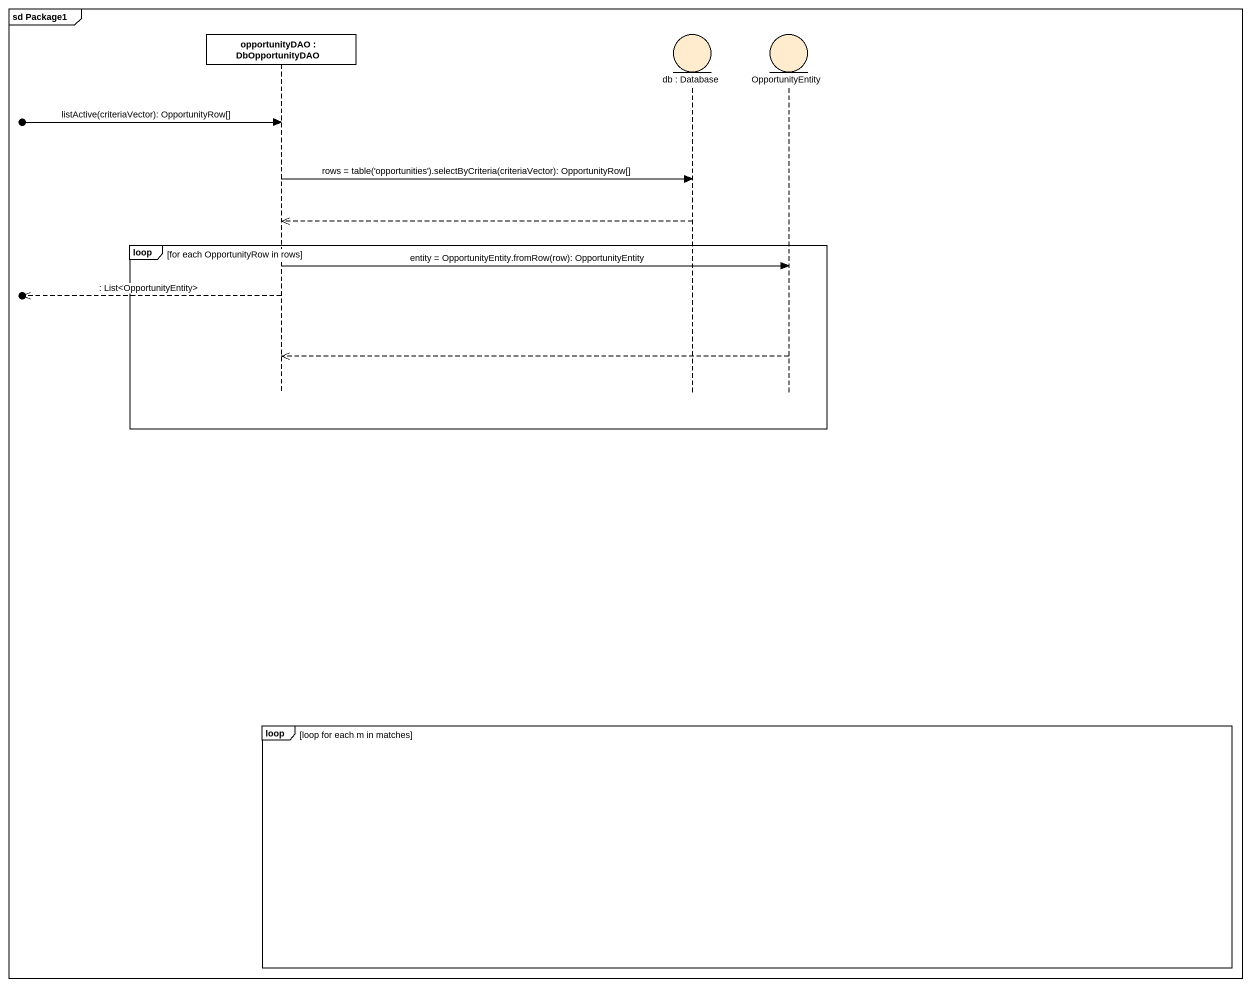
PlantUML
@startuml
mainframe sd Package1
hide footbox
participant "opportunityDAO : DbOpportunityDAO" as opportunityDAO
entity "db : Database" as db_Database #FFEBCD
entity OpportunityEntity #FFEBCD

[o-> opportunityDAO : listActive(criteriaVector): OpportunityRow[]
opportunityDAO -> db_Database : rows = table('opportunities').selectByCriteria(criteriaVector): OpportunityRow[]
db_Database -->> opportunityDAO
loop for each OpportunityRow in rows
  opportunityDAO -> OpportunityEntity : entity = OpportunityEntity.fromRow(row): OpportunityEntity
  [o<<-- opportunityDAO : : List<OpportunityEntity>
  OpportunityEntity -->> opportunityDAO
end
loop loop for each m in matches
end
@enduml
